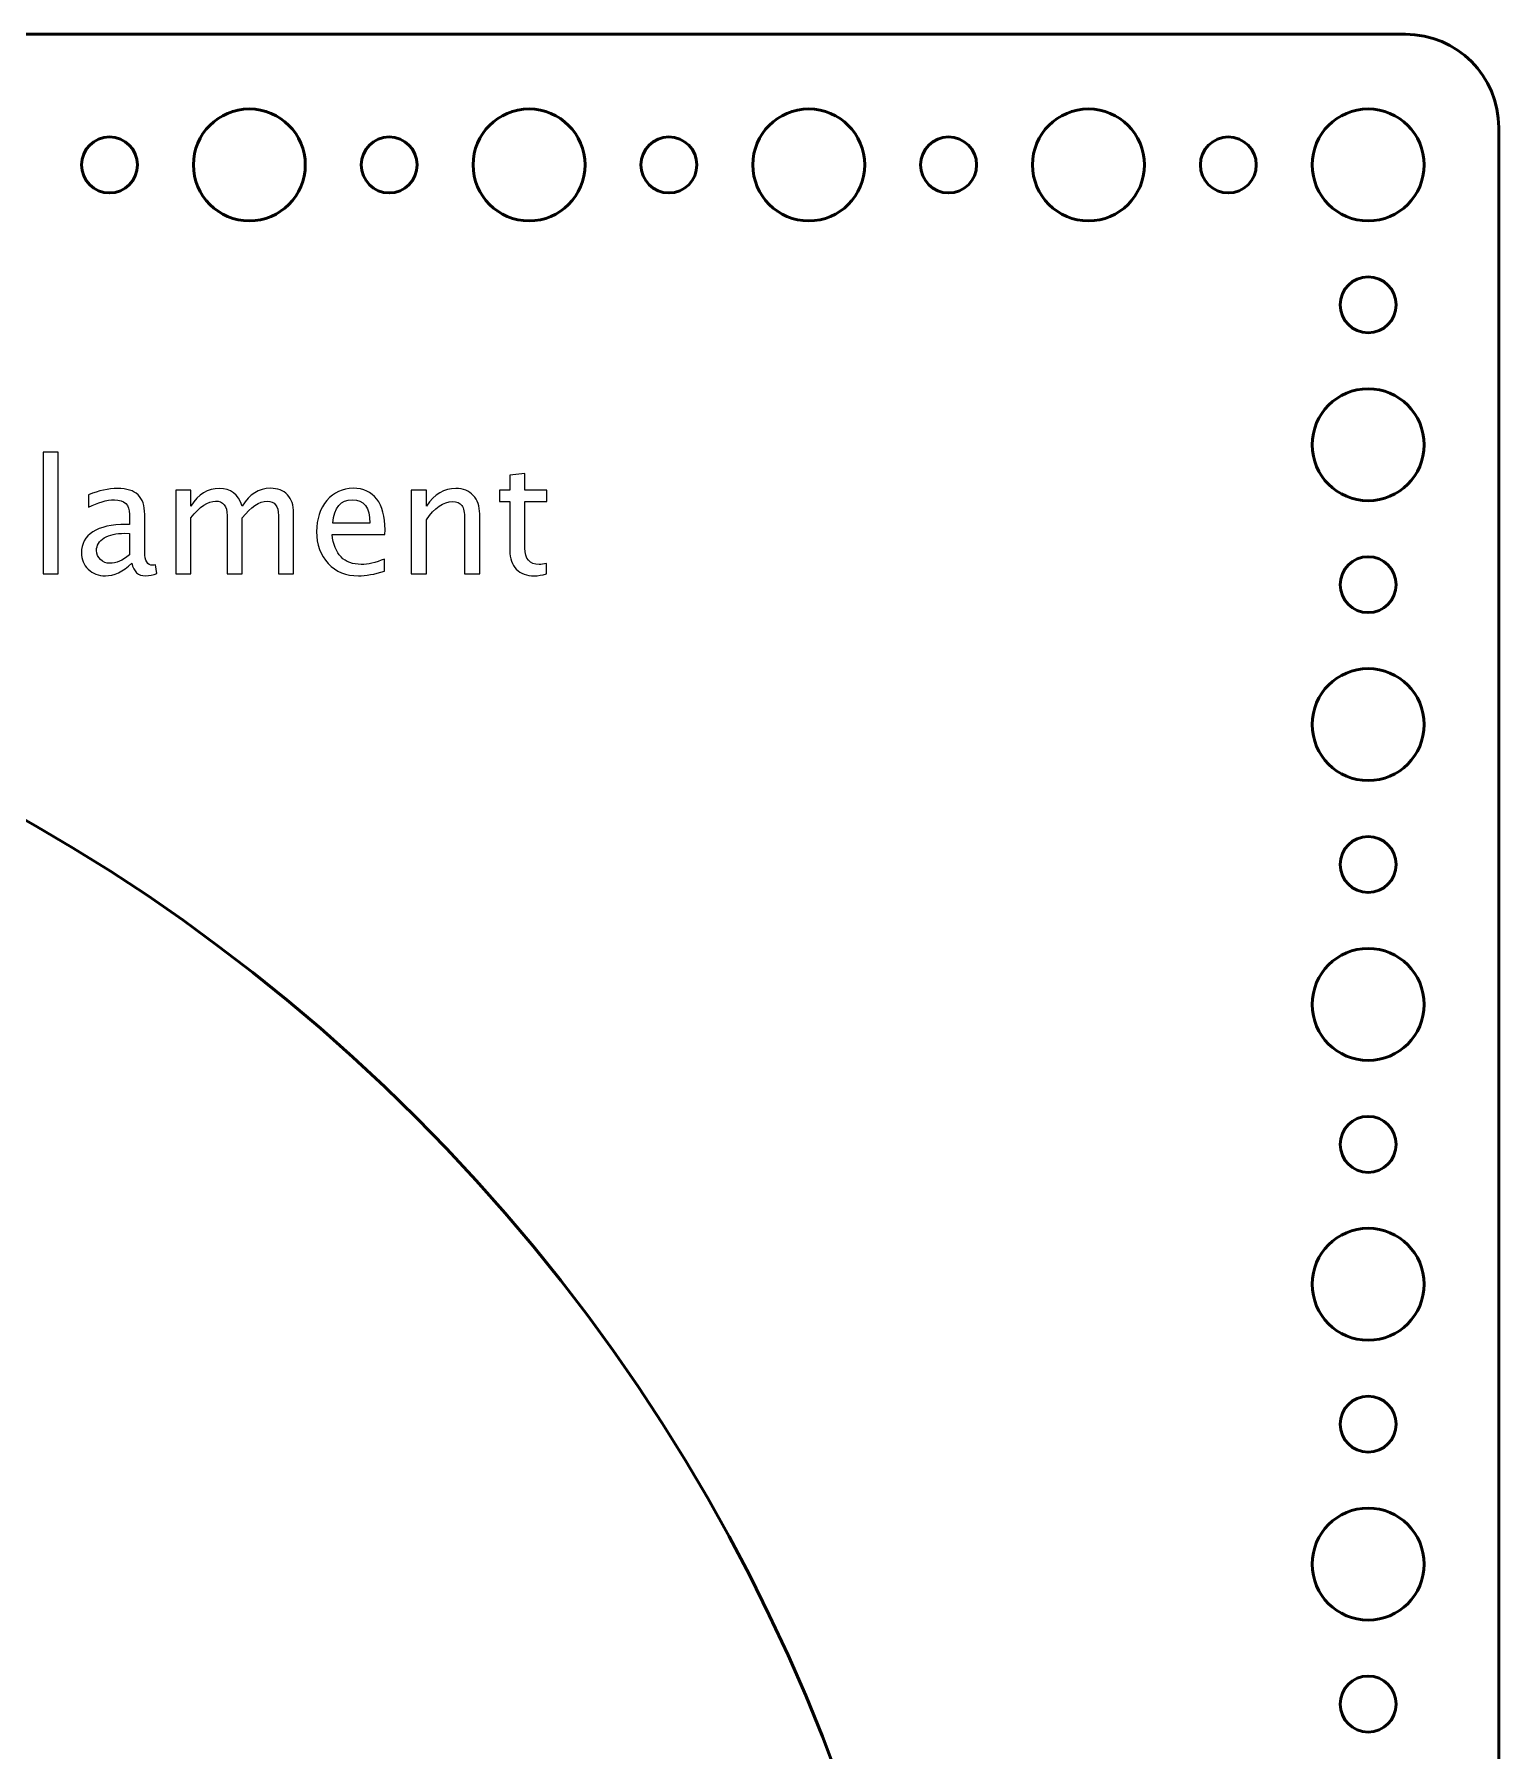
# Model space of a CAD drawing. Header units: centimetres. Extents: x -12.7 to 12.7, y -12.7 to 12.7.
# Drawn here: x 4.85 to 12.7, y 3.5 to 12.7 of the extents above; entities that cross this region are included whole.
import ezdxf

# ---------------------------------------------------------------- set-up
doc = ezdxf.new("R2010")
doc.units = ezdxf.units.CM
doc.header["$MEASUREMENT"] = 0
doc.layers.add('Layer 1', color=7, linetype='Continuous')

msp = doc.modelspace()

# ---------------------------------------------------------------- linework, layer by layer
at = {"layer": 'Layer 1', "lineweight": 53}
for centre, major_axis in [((6.00001, 11.99999), (0, 0.30001)), ((7.50001, 11.99999), (0, 0.30001)), ((9.00001, 11.99999), (0, 0.30001)), ((10.50001, 11.99999), (0, 0.30001)), ((12.00001, 11.99999), (0, 0.30001)), ((5.25, 12), (0, 0.15)), ((6.75, 12), (0, 0.15)), ((8.25, 12), (0, 0.15)), ((9.75, 12), (0, 0.15)), ((11.25, 12), (0, 0.15))]:
    msp.add_ellipse(centre, major_axis=major_axis, ratio=1, dxfattribs=at)
at = {"layer": 'Layer 1', "color": 5, "lineweight": 53}
msp.add_ellipse((0, 0), major_axis=(0, 9.75), ratio=1, dxfattribs=at)
at = {"layer": 'Layer 1', "lineweight": 53}
for points, knots in [([(-12.7, -12.2), (-12.7, -12.2), (-12.7, 12.2), (-12.7, 12.2), (-12.7, 12.2), (-12.7, 12.47614), (-12.47614, 12.7), (-12.2, 12.7), (-12.2, 12.7), (-12.2, 12.7), (12.2, 12.7), (12.2, 12.7), (12.2, 12.7), (12.47614, 12.7), (12.7, 12.47614), (12.7, 12.2), (12.7, 12.2), (12.7, 12.2), (12.7, -12.2), (12.7, -12.2), (12.7, -12.2), (12.7, -12.47614), (12.47614, -12.7), (12.2, -12.7), (12.2, -12.7), (12.2, -12.7), (-12.2, -12.7), (-12.2, -12.7), (-12.2, -12.7), (-12.47614, -12.7), (-12.7, -12.47614), (-12.7, -12.2)], [0, 0, 0, 0, 0.1111111, 0.1111111, 0.1111111, 0.1111111, 0.2222222, 0.2222222, 0.2222222, 0.2222222, 0.3333333, 0.3333333, 0.3333333, 0.3333333, 0.4444444, 0.4444444, 0.4444444, 0.4444444, 0.5555556, 0.5555556, 0.5555556, 0.5555556, 0.6666667, 0.6666667, 0.6666667, 0.6666667, 0.7777778, 0.7777778, 0.7777778, 0.7777778, 1, 1, 1, 1]), ([(11.85, 11.25), (11.85, 11.33284), (11.91716, 11.4), (12, 11.4), (12, 11.4), (12.08284, 11.4), (12.15, 11.33284), (12.15, 11.25), (12.15, 11.25), (12.15, 11.16716), (12.08284, 11.1), (12, 11.1), (12, 11.1), (11.91716, 11.1), (11.85, 11.16716), (11.85, 11.25)], [0, 0, 0, 0, 0.2, 0.2, 0.2, 0.2, 0.4, 0.4, 0.4, 0.4, 0.6, 0.6, 0.6, 0.6, 1, 1, 1, 1]), ([(11.7, 10.5), (11.7, 10.66569), (11.83431, 10.8), (12, 10.8), (12, 10.8), (12.16569, 10.8), (12.3, 10.66569), (12.3, 10.5), (12.3, 10.5), (12.3, 10.33431), (12.16569, 10.2), (12, 10.2), (12, 10.2), (11.83431, 10.2), (11.7, 10.33431), (11.7, 10.5)], [0, 0, 0, 0, 0.2, 0.2, 0.2, 0.2, 0.4, 0.4, 0.4, 0.4, 0.6, 0.6, 0.6, 0.6, 1, 1, 1, 1]), ([(11.85, 9.75), (11.85, 9.83284), (11.91716, 9.9), (12, 9.9), (12, 9.9), (12.08284, 9.9), (12.15, 9.83284), (12.15, 9.75), (12.15, 9.75), (12.15, 9.66716), (12.08284, 9.6), (12, 9.6), (12, 9.6), (11.91716, 9.6), (11.85, 9.66716), (11.85, 9.75)], [0, 0, 0, 0, 0.2, 0.2, 0.2, 0.2, 0.4, 0.4, 0.4, 0.4, 0.6, 0.6, 0.6, 0.6, 1, 1, 1, 1]), ([(11.7, 9), (11.7, 9.16569), (11.83431, 9.3), (12, 9.3), (12, 9.3), (12.16569, 9.3), (12.3, 9.16569), (12.3, 9), (12.3, 9), (12.3, 8.83431), (12.16569, 8.7), (12, 8.7), (12, 8.7), (11.83431, 8.7), (11.7, 8.83431), (11.7, 9)], [0, 0, 0, 0, 0.2, 0.2, 0.2, 0.2, 0.4, 0.4, 0.4, 0.4, 0.6, 0.6, 0.6, 0.6, 1, 1, 1, 1]), ([(11.85, 8.25), (11.85, 8.33284), (11.91716, 8.4), (12, 8.4), (12, 8.4), (12.08284, 8.4), (12.15, 8.33284), (12.15, 8.25), (12.15, 8.25), (12.15, 8.16716), (12.08284, 8.1), (12, 8.1), (12, 8.1), (11.91716, 8.1), (11.85, 8.16716), (11.85, 8.25)], [0, 0, 0, 0, 0.2, 0.2, 0.2, 0.2, 0.4, 0.4, 0.4, 0.4, 0.6, 0.6, 0.6, 0.6, 1, 1, 1, 1]), ([(11.7, 7.5), (11.7, 7.66569), (11.83431, 7.8), (12, 7.8), (12, 7.8), (12.16569, 7.8), (12.3, 7.66569), (12.3, 7.5), (12.3, 7.5), (12.3, 7.33431), (12.16569, 7.2), (12, 7.2), (12, 7.2), (11.83431, 7.2), (11.7, 7.33431), (11.7, 7.5)], [0, 0, 0, 0, 0.2, 0.2, 0.2, 0.2, 0.4, 0.4, 0.4, 0.4, 0.6, 0.6, 0.6, 0.6, 1, 1, 1, 1]), ([(11.85, 6.75), (11.85, 6.83284), (11.91716, 6.9), (12, 6.9), (12, 6.9), (12.08284, 6.9), (12.15, 6.83284), (12.15, 6.75), (12.15, 6.75), (12.15, 6.66716), (12.08284, 6.6), (12, 6.6), (12, 6.6), (11.91716, 6.6), (11.85, 6.66716), (11.85, 6.75)], [0, 0, 0, 0, 0.2, 0.2, 0.2, 0.2, 0.4, 0.4, 0.4, 0.4, 0.6, 0.6, 0.6, 0.6, 1, 1, 1, 1]), ([(11.7, 6), (11.7, 6.16569), (11.83431, 6.3), (12, 6.3), (12, 6.3), (12.16569, 6.3), (12.3, 6.16569), (12.3, 6), (12.3, 6), (12.3, 5.83431), (12.16569, 5.7), (12, 5.7), (12, 5.7), (11.83431, 5.7), (11.7, 5.83431), (11.7, 6)], [0, 0, 0, 0, 0.2, 0.2, 0.2, 0.2, 0.4, 0.4, 0.4, 0.4, 0.6, 0.6, 0.6, 0.6, 1, 1, 1, 1]), ([(11.85, 5.25), (11.85, 5.33284), (11.91716, 5.4), (12, 5.4), (12, 5.4), (12.08284, 5.4), (12.15, 5.33284), (12.15, 5.25), (12.15, 5.25), (12.15, 5.16716), (12.08284, 5.1), (12, 5.1), (12, 5.1), (11.91716, 5.1), (11.85, 5.16716), (11.85, 5.25)], [0, 0, 0, 0, 0.2, 0.2, 0.2, 0.2, 0.4, 0.4, 0.4, 0.4, 0.6, 0.6, 0.6, 0.6, 1, 1, 1, 1]), ([(11.7, 4.5), (11.7, 4.66569), (11.83431, 4.8), (12, 4.8), (12, 4.8), (12.16569, 4.8), (12.3, 4.66569), (12.3, 4.5), (12.3, 4.5), (12.3, 4.33431), (12.16569, 4.2), (12, 4.2), (12, 4.2), (11.83431, 4.2), (11.7, 4.33431), (11.7, 4.5)], [0, 0, 0, 0, 0.2, 0.2, 0.2, 0.2, 0.4, 0.4, 0.4, 0.4, 0.6, 0.6, 0.6, 0.6, 1, 1, 1, 1]), ([(11.85, 3.75), (11.85, 3.83284), (11.91716, 3.9), (12, 3.9), (12, 3.9), (12.08284, 3.9), (12.15, 3.83284), (12.15, 3.75), (12.15, 3.75), (12.15, 3.66716), (12.08284, 3.6), (12, 3.6), (12, 3.6), (11.91716, 3.6), (11.85, 3.66716), (11.85, 3.75)], [0, 0, 0, 0, 0.2, 0.2, 0.2, 0.2, 0.4, 0.4, 0.4, 0.4, 0.6, 0.6, 0.6, 0.6, 1, 1, 1, 1])]:
    msp.add_open_spline(points, degree=3, knots=knots, dxfattribs=at)
at = {"layer": 'Layer 1', "color": 5, "lineweight": 9}
for points, knots in [([(4.89345, 9.8077), (4.89345, 9.8077), (4.89345, 10.46048), (4.89345, 10.46048), (4.89345, 10.46048), (4.89345, 10.46048), (4.97473, 10.46048), (4.97473, 10.46048), (4.97473, 10.46048), (4.97473, 10.46048), (4.97473, 9.8077), (4.97473, 9.8077), (4.97473, 9.8077), (4.97473, 9.8077), (4.89345, 9.8077), (4.89345, 9.8077)], [0, 0, 0, 0, 0.2, 0.2, 0.2, 0.2, 0.4, 0.4, 0.4, 0.4, 0.6, 0.6, 0.6, 0.6, 1, 1, 1, 1]), ([(7.59403, 9.80784), (7.56891, 9.80093), (7.54704, 9.79754), (7.52856, 9.79754), (7.52856, 9.79754), (7.48707, 9.79754), (7.45475, 9.80939), (7.43161, 9.8331), (7.43161, 9.8331), (7.40833, 9.85681), (7.39676, 9.88969), (7.39676, 9.93188), (7.39676, 9.93188), (7.39676, 9.93188), (7.39676, 10.19547), (7.39676, 10.19547), (7.39676, 10.19547), (7.39676, 10.19547), (7.34059, 10.19547), (7.34059, 10.19547), (7.34059, 10.19547), (7.34059, 10.19547), (7.34059, 10.25644), (7.34059, 10.25644), (7.34059, 10.25644), (7.34059, 10.25644), (7.39676, 10.25644), (7.39676, 10.25644), (7.39676, 10.25644), (7.39676, 10.25644), (7.39676, 10.33757), (7.39676, 10.33757), (7.39676, 10.33757), (7.39676, 10.33757), (7.47804, 10.34534), (7.47804, 10.34534), (7.47804, 10.34534), (7.47804, 10.34534), (7.47804, 10.25644), (7.47804, 10.25644), (7.47804, 10.25644), (7.47804, 10.25644), (7.59572, 10.25644), (7.59572, 10.25644), (7.59572, 10.25644), (7.59572, 10.25644), (7.59572, 10.19547), (7.59572, 10.19547), (7.59572, 10.19547), (7.59572, 10.19547), (7.47804, 10.19547), (7.47804, 10.19547), (7.47804, 10.19547), (7.47804, 10.19547), (7.47804, 9.94655), (7.47804, 9.94655), (7.47804, 9.94655), (7.47804, 9.88785), (7.50358, 9.8585), (7.55452, 9.8585), (7.55452, 9.8585), (7.56539, 9.8585), (7.57851, 9.86033), (7.59403, 9.86386), (7.59403, 9.86386), (7.59403, 9.86386), (7.59403, 9.80784), (7.59403, 9.80784)], [0, 0, 0, 0, 0.0555556, 0.0555556, 0.0555556, 0.0555556, 0.1111111, 0.1111111, 0.1111111, 0.1111111, 0.1666667, 0.1666667, 0.1666667, 0.1666667, 0.2222222, 0.2222222, 0.2222222, 0.2222222, 0.2777778, 0.2777778, 0.2777778, 0.2777778, 0.3333333, 0.3333333, 0.3333333, 0.3333333, 0.3888889, 0.3888889, 0.3888889, 0.3888889, 0.4444444, 0.4444444, 0.4444444, 0.4444444, 0.5, 0.5, 0.5, 0.5, 0.5555556, 0.5555556, 0.5555556, 0.5555556, 0.6111111, 0.6111111, 0.6111111, 0.6111111, 0.6666667, 0.6666667, 0.6666667, 0.6666667, 0.7222222, 0.7222222, 0.7222222, 0.7222222, 0.7777778, 0.7777778, 0.7777778, 0.7777778, 0.8333333, 0.8333333, 0.8333333, 0.8333333, 0.8888889, 0.8888889, 0.8888889, 0.8888889, 1, 1, 1, 1]), ([(5.36942, 9.86485), (5.3206, 9.81998), (5.27361, 9.79754), (5.22845, 9.79754), (5.22845, 9.79754), (5.19134, 9.79754), (5.16044, 9.80911), (5.13602, 9.83239), (5.13602, 9.83239), (5.11147, 9.85568), (5.09919, 9.88503), (5.09919, 9.92045), (5.09919, 9.92045), (5.09919, 9.96941), (5.1198, 10.00709), (5.161, 10.03334), (5.161, 10.03334), (5.20221, 10.05958), (5.26133, 10.07271), (5.33838, 10.07271), (5.33838, 10.07271), (5.33838, 10.07271), (5.35743, 10.07271), (5.35743, 10.07271), (5.35743, 10.07271), (5.35743, 10.07271), (5.35743, 10.12675), (5.35743, 10.12675), (5.35743, 10.12675), (5.35743, 10.17882), (5.33033, 10.20479), (5.27601, 10.20479), (5.27601, 10.20479), (5.23396, 10.20479), (5.18795, 10.19152), (5.13814, 10.16499), (5.13814, 10.16499), (5.13814, 10.16499), (5.13814, 10.23188), (5.13814, 10.23188), (5.13814, 10.23188), (5.19289, 10.25446), (5.24454, 10.26575), (5.29294, 10.26575), (5.29294, 10.26575), (5.34275, 10.26575), (5.37958, 10.25446), (5.40315, 10.23174), (5.40315, 10.23174), (5.42685, 10.20902), (5.43871, 10.17403), (5.43871, 10.12675), (5.43871, 10.12675), (5.43871, 10.12675), (5.43871, 9.92398), (5.43871, 9.92398), (5.43871, 9.92398), (5.43871, 9.87755), (5.45296, 9.85427), (5.48161, 9.85427), (5.48161, 9.85427), (5.48513, 9.85427), (5.49036, 9.85483), (5.49727, 9.85596), (5.49727, 9.85596), (5.49727, 9.85596), (5.50306, 9.8108), (5.50306, 9.8108), (5.50306, 9.8108), (5.48457, 9.80191), (5.46425, 9.79754), (5.44195, 9.79754), (5.44195, 9.79754), (5.40399, 9.79754), (5.37986, 9.81998), (5.36942, 9.86485)], [0, 0, 0, 0, 0.05, 0.05, 0.05, 0.05, 0.1, 0.1, 0.1, 0.1, 0.15, 0.15, 0.15, 0.15, 0.2, 0.2, 0.2, 0.2, 0.25, 0.25, 0.25, 0.25, 0.3, 0.3, 0.3, 0.3, 0.35, 0.35, 0.35, 0.35, 0.4, 0.4, 0.4, 0.4, 0.45, 0.45, 0.45, 0.45, 0.5, 0.5, 0.5, 0.5, 0.55, 0.55, 0.55, 0.55, 0.6, 0.6, 0.6, 0.6, 0.65, 0.65, 0.65, 0.65, 0.7, 0.7, 0.7, 0.7, 0.75, 0.75, 0.75, 0.75, 0.8, 0.8, 0.8, 0.8, 0.85, 0.85, 0.85, 0.85, 0.9, 0.9, 0.9, 0.9, 1, 1, 1, 1]), ([(5.60564, 9.8077), (5.60564, 9.8077), (5.60564, 10.25644), (5.60564, 10.25644), (5.60564, 10.25644), (5.60564, 10.25644), (5.68692, 10.25644), (5.68692, 10.25644), (5.68692, 10.25644), (5.68692, 10.25644), (5.68692, 10.17163), (5.68692, 10.17163), (5.68692, 10.17163), (5.72657, 10.23442), (5.77737, 10.26575), (5.8396, 10.26575), (5.8396, 10.26575), (5.89958, 10.26575), (5.94036, 10.23442), (5.96209, 10.17163), (5.96209, 10.17163), (6.00061, 10.23499), (6.05085, 10.2666), (6.11251, 10.2666), (6.11251, 10.2666), (6.15187, 10.2666), (6.18249, 10.25502), (6.20437, 10.23174), (6.20437, 10.23174), (6.22624, 10.20846), (6.23725, 10.17586), (6.23725, 10.13395), (6.23725, 10.13395), (6.23725, 10.13395), (6.23725, 9.8077), (6.23725, 9.8077), (6.23725, 9.8077), (6.23725, 9.8077), (6.15597, 9.8077), (6.15597, 9.8077), (6.15597, 9.8077), (6.15597, 9.8077), (6.15597, 10.12054), (6.15597, 10.12054), (6.15597, 10.12054), (6.15597, 10.17163), (6.13566, 10.19717), (6.09502, 10.19717), (6.09502, 10.19717), (6.05282, 10.19717), (6.00851, 10.16739), (5.96209, 10.1077), (5.96209, 10.1077), (5.96209, 10.1077), (5.96209, 9.8077), (5.96209, 9.8077), (5.96209, 9.8077), (5.96209, 9.8077), (5.88081, 9.8077), (5.88081, 9.8077), (5.88081, 9.8077), (5.88081, 9.8077), (5.88081, 10.12083), (5.88081, 10.12083), (5.88081, 10.12083), (5.88081, 10.17233), (5.86021, 10.19801), (5.81886, 10.19801), (5.81886, 10.19801), (5.7778, 10.19801), (5.73377, 10.1681), (5.68692, 10.10813), (5.68692, 10.10813), (5.68692, 10.10813), (5.68692, 9.8077), (5.68692, 9.8077), (5.68692, 9.8077), (5.68692, 9.8077), (5.60564, 9.8077), (5.60564, 9.8077)], [0, 0, 0, 0, 0.047619, 0.047619, 0.047619, 0.047619, 0.0952381, 0.0952381, 0.0952381, 0.0952381, 0.1428571, 0.1428571, 0.1428571, 0.1428571, 0.1904762, 0.1904762, 0.1904762, 0.1904762, 0.2380952, 0.2380952, 0.2380952, 0.2380952, 0.2857143, 0.2857143, 0.2857143, 0.2857143, 0.3333333, 0.3333333, 0.3333333, 0.3333333, 0.3809524, 0.3809524, 0.3809524, 0.3809524, 0.4285714, 0.4285714, 0.4285714, 0.4285714, 0.4761905, 0.4761905, 0.4761905, 0.4761905, 0.5238095, 0.5238095, 0.5238095, 0.5238095, 0.5714286, 0.5714286, 0.5714286, 0.5714286, 0.6190476, 0.6190476, 0.6190476, 0.6190476, 0.6666667, 0.6666667, 0.6666667, 0.6666667, 0.7142857, 0.7142857, 0.7142857, 0.7142857, 0.7619048, 0.7619048, 0.7619048, 0.7619048, 0.8095238, 0.8095238, 0.8095238, 0.8095238, 0.8571429, 0.8571429, 0.8571429, 0.8571429, 0.9047619, 0.9047619, 0.9047619, 0.9047619, 1, 1, 1, 1]), ([(6.72549, 9.82209), (6.67088, 9.80572), (6.62418, 9.79754), (6.58523, 9.79754), (6.58523, 9.79754), (6.51877, 9.79754), (6.46472, 9.81955), (6.42309, 9.86344), (6.42309, 9.86344), (6.38146, 9.90732), (6.36058, 9.96419), (6.36058, 10.03418), (6.36058, 10.03418), (6.36058, 10.10206), (6.37892, 10.1578), (6.41575, 10.2014), (6.41575, 10.2014), (6.45258, 10.24486), (6.49972, 10.2666), (6.55715, 10.2666), (6.55715, 10.2666), (6.61148, 10.2666), (6.65353, 10.24726), (6.68316, 10.2086), (6.68316, 10.2086), (6.71279, 10.16993), (6.72761, 10.11518), (6.72761, 10.0442), (6.72761, 10.0442), (6.72761, 10.0442), (6.72719, 10.01937), (6.72719, 10.01937), (6.72719, 10.01937), (6.72719, 10.01937), (6.44355, 10.01937), (6.44355, 10.01937), (6.44355, 10.01937), (6.45541, 9.91212), (6.50776, 9.8585), (6.60047, 9.8585), (6.60047, 9.8585), (6.63448, 9.8585), (6.67611, 9.8681), (6.72549, 9.88729), (6.72549, 9.88729), (6.72549, 9.88729), (6.72549, 9.82209), (6.72549, 9.82209)], [0, 0, 0, 0, 0.0769231, 0.0769231, 0.0769231, 0.0769231, 0.1538462, 0.1538462, 0.1538462, 0.1538462, 0.2307692, 0.2307692, 0.2307692, 0.2307692, 0.3076923, 0.3076923, 0.3076923, 0.3076923, 0.3846154, 0.3846154, 0.3846154, 0.3846154, 0.4615385, 0.4615385, 0.4615385, 0.4615385, 0.5384615, 0.5384615, 0.5384615, 0.5384615, 0.6153846, 0.6153846, 0.6153846, 0.6153846, 0.6923077, 0.6923077, 0.6923077, 0.6923077, 0.7692308, 0.7692308, 0.7692308, 0.7692308, 0.8461538, 0.8461538, 0.8461538, 0.8461538, 1, 1, 1, 1]), ([(6.86788, 9.8077), (6.86788, 9.8077), (6.86788, 10.25644), (6.86788, 10.25644), (6.86788, 10.25644), (6.86788, 10.25644), (6.94916, 10.25644), (6.94916, 10.25644), (6.94916, 10.25644), (6.94916, 10.25644), (6.94916, 10.17163), (6.94916, 10.17163), (6.94916, 10.17163), (6.9922, 10.23442), (7.04498, 10.26575), (7.10735, 10.26575), (7.10735, 10.26575), (7.14658, 10.26575), (7.17776, 10.25347), (7.20076, 10.22878), (7.20076, 10.22878), (7.22376, 10.20422), (7.23534, 10.17106), (7.23534, 10.12958), (7.23534, 10.12958), (7.23534, 10.12958), (7.23534, 9.8077), (7.23534, 9.8077), (7.23534, 9.8077), (7.23534, 9.8077), (7.15405, 9.8077), (7.15405, 9.8077), (7.15405, 9.8077), (7.15405, 9.8077), (7.15405, 10.10305), (7.15405, 10.10305), (7.15405, 10.10305), (7.15405, 10.13635), (7.14912, 10.16006), (7.13938, 10.17417), (7.13938, 10.17417), (7.1295, 10.18842), (7.11327, 10.19547), (7.09055, 10.19547), (7.09055, 10.19547), (7.0406, 10.19547), (6.99347, 10.16288), (6.94916, 10.09768), (6.94916, 10.09768), (6.94916, 10.09768), (6.94916, 9.8077), (6.94916, 9.8077), (6.94916, 9.8077), (6.94916, 9.8077), (6.86788, 9.8077), (6.86788, 9.8077)], [0, 0, 0, 0, 0.0666667, 0.0666667, 0.0666667, 0.0666667, 0.1333333, 0.1333333, 0.1333333, 0.1333333, 0.2, 0.2, 0.2, 0.2, 0.2666667, 0.2666667, 0.2666667, 0.2666667, 0.3333333, 0.3333333, 0.3333333, 0.3333333, 0.4, 0.4, 0.4, 0.4, 0.4666667, 0.4666667, 0.4666667, 0.4666667, 0.5333333, 0.5333333, 0.5333333, 0.5333333, 0.6, 0.6, 0.6, 0.6, 0.6666667, 0.6666667, 0.6666667, 0.6666667, 0.7333333, 0.7333333, 0.7333333, 0.7333333, 0.8, 0.8, 0.8, 0.8, 0.8666667, 0.8666667, 0.8666667, 0.8666667, 1, 1, 1, 1]), ([(6.44779, 10.08033), (6.44779, 10.08033), (6.64591, 10.08033), (6.64591, 10.08033), (6.64591, 10.08033), (6.64591, 10.16387), (6.61472, 10.20563), (6.55249, 10.20563), (6.55249, 10.20563), (6.48984, 10.20563), (6.45498, 10.16387), (6.44779, 10.08033)], [0, 0, 0, 0, 0.25, 0.25, 0.25, 0.25, 0.5, 0.5, 0.5, 0.5, 1, 1, 1, 1]), ([(5.35743, 9.90916), (5.35743, 9.90916), (5.35743, 10.02445), (5.35743, 10.02445), (5.35743, 10.02445), (5.35743, 10.02445), (5.33132, 10.02529), (5.33132, 10.02529), (5.33132, 10.02529), (5.28617, 10.02529), (5.24976, 10.01697), (5.22196, 10.00032), (5.22196, 10.00032), (5.1943, 9.98353), (5.18047, 9.96137), (5.18047, 9.93371), (5.18047, 9.93371), (5.18047, 9.91438), (5.18739, 9.89801), (5.20108, 9.88461), (5.20108, 9.88461), (5.21491, 9.8712), (5.2317, 9.86443), (5.25159, 9.86443), (5.25159, 9.86443), (5.28546, 9.86443), (5.32074, 9.87938), (5.35743, 9.90916)], [0, 0, 0, 0, 0.125, 0.125, 0.125, 0.125, 0.25, 0.25, 0.25, 0.25, 0.375, 0.375, 0.375, 0.375, 0.5, 0.5, 0.5, 0.5, 0.625, 0.625, 0.625, 0.625, 0.75, 0.75, 0.75, 0.75, 1, 1, 1, 1])]:
    msp.add_open_spline(points, degree=3, knots=knots, dxfattribs=at)

doc.saveas('drawing.dxf')
